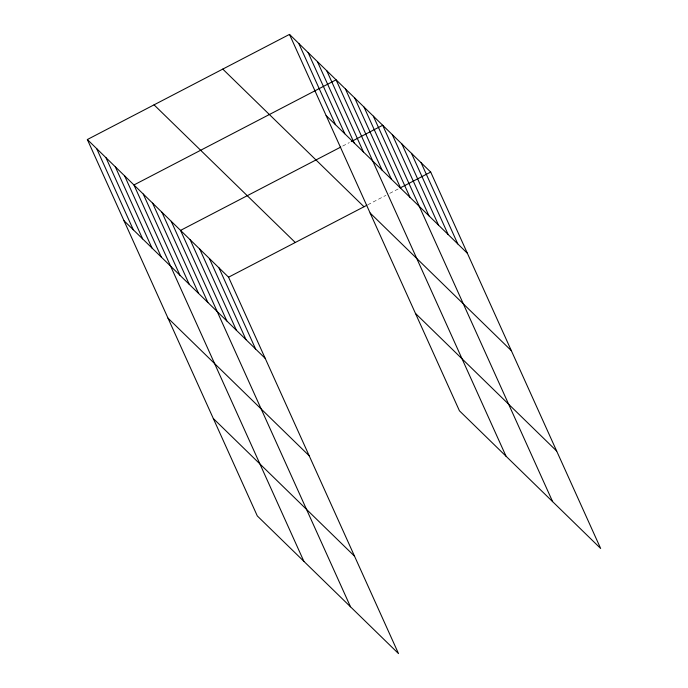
<?xml version="1.0" encoding="UTF-8"?>
<svg xmlns="http://www.w3.org/2000/svg" width="688" height="688" viewBox="0 0 688 688"><rect width="100%" height="100%" fill="white"/><g stroke="black" fill="none" stroke-linecap="round" stroke-linejoin="round"><path stroke-width="0.52" stroke-dasharray="3.44 2.58" d="M342.667 146.071L349.332 142.605M367.805 204.775L385.908 195.358M389.726 193.371L399.255 188.417"/><path stroke-width="1.03" d="M87.35 139.535L228.562 277.195L398.515 653.6L257.303 515.94L87.35 139.535L289.485 34.4L430.697 172.06L600.65 548.465L459.438 410.805L289.485 34.4M340.758 147.069L180.548 230.394L350.502 606.799M351.241 141.616L382.683 125.259L552.636 501.664M228.562 277.195L366.85 205.273M400.21 187.919L430.697 172.06M326.146 115.593L467.358 253.253M222.783 69.092L363.995 206.753M370.127 213.013L511.347 350.674M415.449 313.384L556.669 451.044M154.052 104.843L295.272 242.503M124.012 220.728L265.224 358.388M167.992 318.148L309.213 455.809M213.314 418.519L354.526 556.179M421.099 162.703L457.761 243.896M411.493 153.338L448.155 234.531M401.895 143.981L438.548 225.174M392.289 134.616L428.951 215.808M373.369 116.169L410.031 197.37M364.047 107.087L400.708 188.28M354.724 97.997L391.386 179.198M345.402 88.915L382.064 170.108M506.041 456.23L336.088 79.825L133.954 184.96L303.898 561.365M326.766 70.744L363.427 151.936M317.443 61.653L354.105 142.855M308.121 52.572L344.783 133.764M298.807 43.482L335.469 124.683M218.965 267.838L255.618 349.031M209.358 258.473L246.02 339.666M199.752 249.116L236.414 330.309M190.155 239.751L226.816 320.943M171.226 221.304L207.888 302.496M161.912 212.222L198.574 293.415M152.59 203.132L189.252 284.333M143.267 194.05L179.929 275.243M124.631 175.879L161.293 257.071M115.309 166.788L151.971 247.99M105.986 157.707L142.648 238.899M96.673 148.617L133.326 229.818"/></g></svg>
